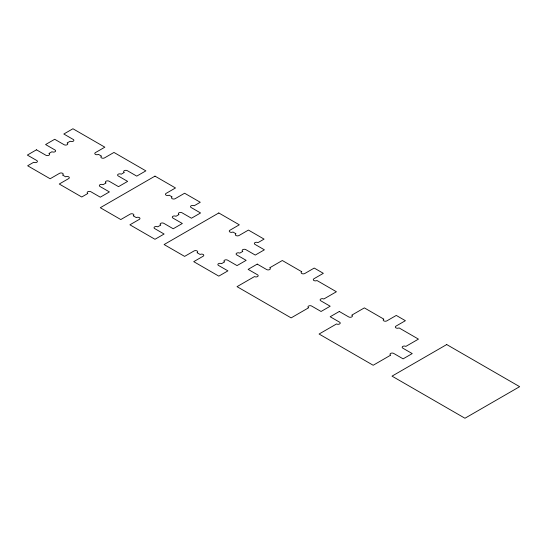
<?xml version="1.0" encoding="UTF-8"?>
<svg xmlns="http://www.w3.org/2000/svg" width="547" height="547" viewBox="0 0 547 547"><rect width="100%" height="100%" fill="white"/><g stroke="black" fill="none" stroke-linecap="round" stroke-linejoin="round"><path stroke-width="0.82" d="M36.464 149.81L27.35 155.075L36.772 160.51A2.147 1.238 0 0 1 36.772 162.268A2.147 1.238 0 0 1 33.729 162.268L27.651 165.775L50.139 178.76L59.561 173.317A2.147 1.238 0 0 1 62.604 173.317A2.147 1.238 0 0 1 62.604 175.074L65.64 176.825A2.147 1.238 0 0 1 68.676 176.825A2.147 1.238 0 0 1 68.676 178.582L59.261 184.024L81.749 197.002L87.821 193.494A2.147 1.238 0 0 1 87.821 191.744A2.147 1.238 0 0 1 90.864 191.744L100.286 197.18L109.4 191.915L99.978 186.479A2.147 1.238 0 0 1 99.978 184.722A2.147 1.238 0 0 1 103.021 184.722L106.056 182.972A2.147 1.238 0 0 1 106.056 181.214A2.147 1.238 0 0 1 109.099 181.214L118.514 186.65L127.636 181.392L118.214 175.949A2.147 1.238 0 0 1 118.214 174.199A2.147 1.238 0 0 1 121.249 174.199L124.292 172.442A2.147 1.238 0 0 1 124.292 170.685A2.147 1.238 0 0 1 127.328 170.685L136.75 176.127L145.864 170.862L113.961 152.442L104.539 157.878A2.147 1.238 0 0 1 101.496 157.878A2.147 1.238 0 0 1 101.496 156.127L98.46 154.37A2.147 1.238 0 0 1 95.424 154.37A2.147 1.238 0 0 1 95.424 152.613L104.839 147.177L72.936 128.757L63.814 134.015L73.236 139.458A2.147 1.238 0 0 1 73.236 141.215A2.147 1.238 0 0 1 70.201 141.215L67.158 142.965A2.147 1.238 0 0 1 67.158 144.723A2.147 1.238 0 0 1 64.122 144.723L54.7 139.28L45.586 144.545L55.001 149.987A2.147 1.238 0 0 1 55.001 151.738A2.147 1.238 0 0 1 51.965 151.738L48.929 153.495A2.147 1.238 0 0 1 48.929 155.245A2.147 1.238 0 0 1 45.886 155.245L36.464 149.81M154.986 176.127L100.286 207.71L120.798 219.552L130.213 214.109A2.147 1.238 0 0 1 133.256 214.109A2.147 1.238 0 0 1 133.256 215.867L136.292 217.617A2.147 1.238 0 0 1 139.335 217.617A2.147 1.238 0 0 1 139.335 219.374L129.912 224.81L154.986 239.285L164.1 234.027L154.678 228.584A2.147 1.238 0 0 1 154.678 226.834A2.147 1.238 0 0 1 157.721 226.834L160.756 225.077A2.147 1.238 0 0 1 160.756 223.32A2.147 1.238 0 0 1 163.799 223.32L173.214 228.762L182.336 223.497L172.914 218.062A2.147 1.238 0 0 1 172.914 216.304A2.147 1.238 0 0 1 175.949 216.304L178.992 214.547A2.147 1.238 0 0 1 178.992 212.797A2.147 1.238 0 0 1 182.028 212.797L191.45 218.232L200.564 212.968L191.149 207.532A2.147 1.238 0 0 1 191.149 205.775A2.147 1.238 0 0 1 194.185 205.775L200.264 202.267L184.612 193.235L175.19 198.67A2.147 1.238 0 0 1 172.155 198.67A2.147 1.238 0 0 1 172.155 196.92L169.112 195.163A2.147 1.238 0 0 1 166.076 195.163A2.147 1.238 0 0 1 166.076 193.406L175.498 187.97L154.986 176.127M218.8 212.968L164.1 244.55L184.612 256.393L194.035 250.957A2.147 1.238 0 0 1 197.07 250.957A2.147 1.238 0 0 1 197.07 252.707L200.113 254.464A2.147 1.238 0 0 1 203.149 254.464A2.147 1.238 0 0 1 203.149 256.222L193.727 261.657L218.8 276.132L227.914 270.868L218.499 265.432A2.147 1.238 0 0 1 218.499 263.675A2.147 1.238 0 0 1 221.535 263.675L224.571 261.917A2.147 1.238 0 0 1 224.571 260.167A2.147 1.238 0 0 1 227.614 260.167L237.036 265.603L246.15 260.345L236.728 254.902A2.147 1.238 0 0 1 236.728 253.145A2.147 1.238 0 0 1 239.771 253.145L242.806 251.394A2.147 1.238 0 0 1 242.806 249.637A2.147 1.238 0 0 1 245.849 249.637L255.264 255.08L264.386 249.815L254.964 244.372A2.147 1.238 0 0 1 254.964 242.622A2.147 1.238 0 0 1 257.999 242.622L264.078 239.114L248.427 230.075L239.012 235.518A2.147 1.238 0 0 1 235.969 235.518A2.147 1.238 0 0 1 235.969 233.76L232.933 232.003A2.147 1.238 0 0 1 229.89 232.003A2.147 1.238 0 0 1 229.89 230.253L239.312 224.81L218.8 212.968M257.24 264.112L248.126 269.377L257.548 274.813A2.147 1.238 0 0 1 257.548 276.57A2.147 1.238 0 0 1 254.505 276.57L237.036 286.655L291.127 317.889L308.597 307.797A2.147 1.238 0 0 1 308.597 306.046A2.147 1.238 0 0 1 311.64 306.046L321.062 311.482L330.176 306.224L320.754 300.782A2.147 1.238 0 0 1 320.754 299.024A2.147 1.238 0 0 1 323.797 299.024L336.405 291.749L316.959 280.515A2.147 1.238 0 0 1 313.916 280.515A2.147 1.238 0 0 1 313.916 278.765L323.339 273.322L314.224 268.064L304.802 273.5A2.147 1.238 0 0 1 301.759 273.5A2.147 1.238 0 0 1 301.759 271.743L282.314 260.516L269.698 267.798A2.147 1.238 0 0 1 269.698 269.555A2.147 1.238 0 0 1 266.662 269.555L257.24 264.112M339.29 311.482L330.176 316.747L339.598 322.19A2.147 1.238 0 0 1 339.598 323.94A2.147 1.238 0 0 1 336.555 323.94L319.086 334.032L373.177 365.259L390.647 355.174A2.147 1.238 0 0 1 390.647 353.417A2.147 1.238 0 0 1 393.69 353.417L403.112 358.853L412.226 353.594L402.804 348.152A2.147 1.238 0 0 1 402.804 346.401A2.147 1.238 0 0 1 405.847 346.401L418.455 339.119L399.009 327.892A2.147 1.238 0 0 1 395.966 327.892A2.147 1.238 0 0 1 395.966 326.135L405.389 320.692L396.274 315.434L386.852 320.87A2.147 1.238 0 0 1 383.809 320.87A2.147 1.238 0 0 1 383.809 319.12L364.364 307.886L351.748 315.168A2.147 1.238 0 0 1 351.748 316.925A2.147 1.238 0 0 1 348.712 316.925L339.29 311.482M446.714 344.555L392.014 376.138L464.95 418.243L519.65 386.667L446.714 344.555"/></g></svg>
